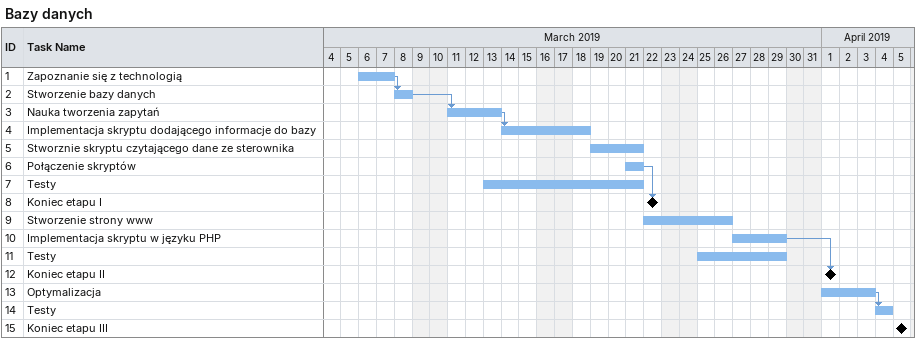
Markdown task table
Bazy danych

| ID | Task | Start | Finish | Predecessors |
|---|---|---|---|---|
| 1 | Zapoznanie się z technologią | 2019-03-06 | 2019-03-07 |  |
| 2 | Stworzenie bazy danych | 2019-03-08 | 2019-03-08 | 1 |
| 3 | Nauka tworzenia zapytań | 2019-03-11 | 2019-03-13 | 2 |
| 4 | Implementacja skryptu dodającego informacje do bazy | 2019-03-14 | 2019-03-18 | 3 |
| 5 | Stworznie skryptu czytającego dane ze sterownika | 2019-03-19 | 2019-03-21 |  |
| 6 | Połączenie skryptów | 2019-03-21 | 2019-03-21 |  |
| 7 | Testy | 2019-03-13 | 2019-03-21 |  |
| 8 | Koniec etapu I (milestone) | 2019-03-22 | 2019-03-22 | 6 |
| 9 | Stworzenie strony www | 2019-03-22 | 2019-03-26 |  |
| 10 | Implementacja skryptu w języku PHP | 2019-03-27 | 2019-03-29 |  |
| 11 | Testy | 2019-03-25 | 2019-03-29 |  |
| 12 | Koniec etapu II (milestone) | 2019-04-01 | 2019-04-01 | 10 |
| 13 | Optymalizacja | 2019-04-01 | 2019-04-03 |  |
| 14 | Testy | 2019-04-04 | 2019-04-04 | 13 |
| 15 | Koniec etapu III (milestone) | 2019-04-05 | 2019-04-05 |  |
